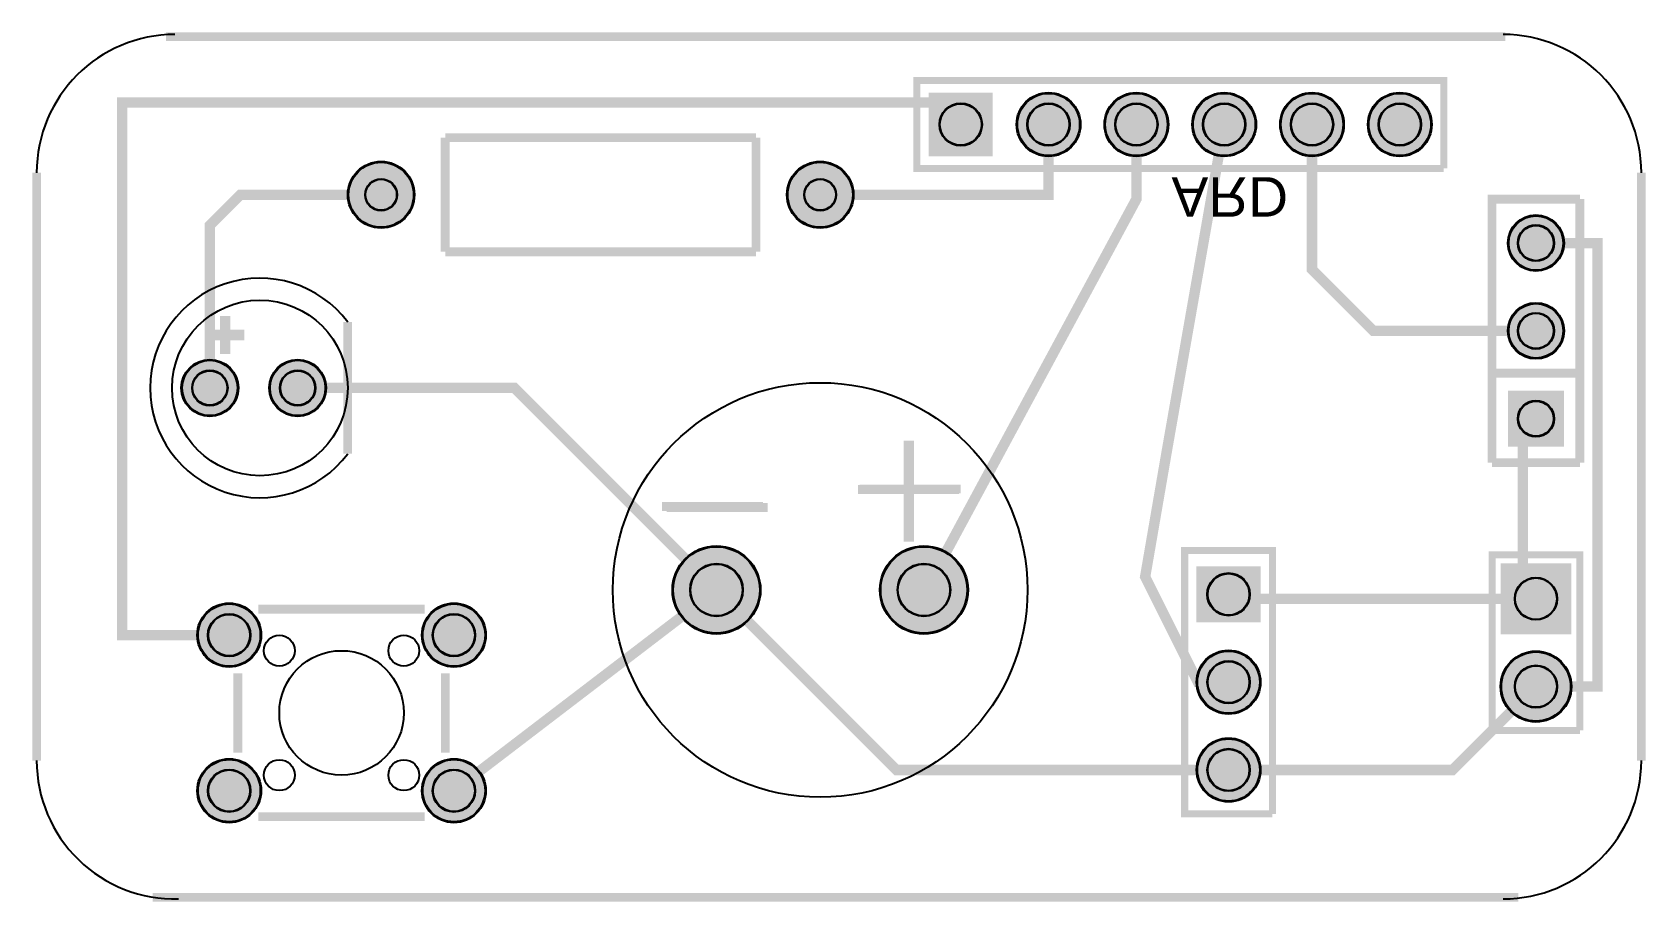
# Model space of a CAD drawing. Header units: millimetres. Extents: x 0.1 to 46.7, y -25.3 to -0.1.
import ezdxf

# ---------------------------------------------------------------- set-up
doc = ezdxf.new("R2010")
doc.units = ezdxf.units.MM
for name, color, linetype, true_color in [('BoardOutLine', 7, 'Continuous', 0xff00ff), ('BottomSilkLayer', 7, 'Continuous', 0x66cc33), ('BottomSolderMaskLayer', 7, 'Continuous', 0xaa00ff), ('Document', 7, 'Continuous', 0xffffff), ('Multi-Layer', 7, 'Continuous', 0xc0c0c0), ('TopLayer', 7, 'Continuous', 0xff0000), ('TopSilkLayer', 7, 'Continuous', 0xffcc00), ('TopSolderMaskLayer', 7, 'Continuous', 0x800080)]:
    doc.layers.add(name, color=color, linetype=linetype, true_color=true_color)
doc.styles.get("Standard").update_dxf_attribs({"font": 'arial.ttf'})

msp = doc.modelspace()

# ---------------------------------------------------------------- hatches: boundary and pattern name
at = {"layer": 'BottomSolderMaskLayer'}
for points in [[(25.999, -3.719), (27.849, -3.719), (27.849, -1.869), (25.999, -1.869)], [(28.539, -2.794, 1), (30.389, -2.794, 1)], [(31.079, -2.794, 1), (32.929, -2.794, 1)], [(33.619, -2.794, 1), (35.469, -2.794, 1)], [(36.159, -2.794, 1), (38.009, -2.794, 1)], [(38.699, -2.794, 1), (40.549, -2.794, 1)], [(9.195, -4.826, 1), (11.125, -4.826, 1)], [(21.895, -4.826, 1), (23.825, -4.826, 1)], [(42.748, -6.223, 1), (44.374, -6.223, 1)], [(42.748, -8.763, 1), (44.374, -8.763, 1)], [(4.382, -10.414, 1), (6.032, -10.414, 1)], [(6.922, -10.414, 1), (8.572, -10.414, 1)], [(42.748, -12.116), (42.748, -10.49), (44.374, -10.49), (44.374, -12.116)], [(18.585, -16.256, 1), (21.135, -16.256, 1)], [(24.585, -16.256, 1), (27.135, -16.256, 1)], [(35.6, -15.573), (35.6, -17.193), (33.742, -17.193), (33.742, -15.573)], [(44.586, -15.485), (44.586, -17.535), (42.536, -17.535), (42.536, -15.485)], [(4.842, -17.562, 1), (6.692, -17.562, 1)], [(11.342, -17.562, 1), (13.192, -17.562, 1)], [(33.746, -18.923, 1), (35.596, -18.923, 1)], [(42.536, -19.05, 1), (44.586, -19.05, 1)], [(33.746, -21.463, 1), (35.596, -21.463, 1)], [(4.842, -22.062, 1), (6.692, -22.062, 1)], [(11.342, -22.062, 1), (13.192, -22.062, 1)]]:
    msp.add_hatch(color=256, dxfattribs=at).paths.add_polyline_path(points)
at = {"layer": 'Document'}
for points in [[(5.497, -9.431), (5.497, -8.331), (5.797, -8.331), (5.797, -9.431)], [(5.105, -8.732), (6.205, -8.732), (6.205, -9.032), (5.105, -9.032)], [(25.322, -14.858), (25.322, -11.937), (25.576, -11.937), (25.576, -14.858)], [(24.003, -13.208), (26.924, -13.208), (26.924, -13.462), (24.003, -13.462)], [(18.415, -13.743), (21.336, -13.743), (21.336, -13.997), (18.415, -13.997)]]:
    msp.add_hatch(color=256, dxfattribs=at).paths.add_polyline_path(points)
at = {"layer": 'Multi-Layer'}
for points in [[(26.024, -3.694), (27.824, -3.694), (27.824, -1.894), (26.024, -1.894)], [(28.564, -2.794, 1), (30.364, -2.794, 1)], [(31.104, -2.794, 1), (32.904, -2.794, 1)], [(33.644, -2.794, 1), (35.444, -2.794, 1)], [(36.184, -2.794, 1), (37.984, -2.794, 1)], [(38.724, -2.794, 1), (40.524, -2.794, 1)], [(9.22, -4.826, 1), (11.1, -4.826, 1)], [(21.92, -4.826, 1), (23.8, -4.826, 1)], [(42.774, -6.223, 1), (44.348, -6.223, 1)], [(42.774, -8.763, 1), (44.348, -8.763, 1)], [(4.407, -10.414, 1), (6.007, -10.414, 1)], [(6.947, -10.414, 1), (8.547, -10.414, 1)], [(42.774, -12.09), (42.774, -10.516), (44.348, -10.516), (44.348, -12.09)], [(18.61, -16.256, 1), (21.11, -16.256, 1)], [(24.61, -16.256, 1), (27.11, -16.256, 1)], [(35.571, -15.596), (35.571, -17.17), (33.771, -17.17), (33.771, -15.596)], [(44.561, -15.51), (44.561, -17.51), (42.561, -17.51), (42.561, -15.51)], [(4.867, -17.562, 1), (6.667, -17.562, 1)], [(11.367, -17.562, 1), (13.167, -17.562, 1)], [(33.771, -18.923, 1), (35.571, -18.923, 1)], [(42.561, -19.05, 1), (44.561, -19.05, 1)], [(33.771, -21.463, 1), (35.571, -21.463, 1)], [(4.867, -22.062, 1), (6.667, -22.062, 1)], [(11.367, -22.062, 1), (13.167, -22.062, 1)]]:
    msp.add_hatch(color=256, dxfattribs=at).paths.add_polyline_path(points)
at = {"layer": 'TopSolderMaskLayer'}
for points in [[(25.999, -3.719), (27.849, -3.719), (27.849, -1.869), (25.999, -1.869)], [(28.539, -2.794, 1), (30.389, -2.794, 1)], [(31.079, -2.794, 1), (32.929, -2.794, 1)], [(33.619, -2.794, 1), (35.469, -2.794, 1)], [(36.159, -2.794, 1), (38.009, -2.794, 1)], [(38.699, -2.794, 1), (40.549, -2.794, 1)], [(9.195, -4.826, 1), (11.125, -4.826, 1)], [(21.895, -4.826, 1), (23.825, -4.826, 1)], [(42.748, -6.223, 1), (44.374, -6.223, 1)], [(42.748, -8.763, 1), (44.374, -8.763, 1)], [(4.382, -10.414, 1), (6.032, -10.414, 1)], [(6.922, -10.414, 1), (8.572, -10.414, 1)], [(42.748, -12.116), (42.748, -10.49), (44.374, -10.49), (44.374, -12.116)], [(18.585, -16.256, 1), (21.135, -16.256, 1)], [(24.585, -16.256, 1), (27.135, -16.256, 1)], [(35.6, -15.573), (35.6, -17.193), (33.742, -17.193), (33.742, -15.573)], [(44.586, -15.485), (44.586, -17.535), (42.536, -17.535), (42.536, -15.485)], [(4.842, -17.562, 1), (6.692, -17.562, 1)], [(11.342, -17.562, 1), (13.192, -17.562, 1)], [(33.746, -18.923, 1), (35.596, -18.923, 1)], [(42.536, -19.05, 1), (44.586, -19.05, 1)], [(33.746, -21.463, 1), (35.596, -21.463, 1)], [(4.842, -22.062, 1), (6.692, -22.062, 1)], [(11.342, -22.062, 1), (13.192, -22.062, 1)]]:
    msp.add_hatch(color=256, dxfattribs=at).paths.add_polyline_path(points)

# ---------------------------------------------------------------- linework, layer by layer
at = {"layer": 'BoardOutLine', "const_width": 0.254}
for points in [[(3.937, -0.254), (42.672, -0.254)], [(0.198, -21.191), (0.198, -4.191)], [(46.609, -4.191), (46.609, -21.191)], [(43.053, -25.146), (3.556, -25.146)]]:
    msp.add_lwpolyline(points, dxfattribs=at)
at = {"layer": 'BoardOutLine'}
for centre, start, end in [((4.198, -4.191), 90, 180), ((42.609, -4.191), 360, 90), ((4.198, -21.191), 180.0001, 271.4959), ((42.609, -21.191), 270, 0)]:
    msp.add_arc(centre, 4, start, end, dxfattribs=at)
at = {"layer": 'BottomSilkLayer', "const_width": 0.203}
for points in [[(27.559, -4.064), (25.654, -4.064), (25.654, -1.524), (40.894, -1.524), (40.894, -4.064)], [(40.894, -4.064), (27.559, -4.064)]]:
    msp.add_lwpolyline(points, dxfattribs=at)
at = {"layer": 'BottomSolderMaskLayer'}
for centre, radius in [((26.924, -2.794), 0.617), ((29.464, -2.794), 0.925), ((29.464, -2.794), 0.617), ((32.004, -2.794), 0.925), ((32.004, -2.794), 0.617), ((34.544, -2.794), 0.925), ((34.544, -2.794), 0.617), ((37.084, -2.794), 0.925), ((37.084, -2.794), 0.617), ((39.624, -2.794), 0.925), ((39.624, -2.794), 0.617), ((10.16, -4.826), 0.965), ((22.86, -4.826), 0.965), ((10.16, -4.826), 0.462), ((22.86, -4.826), 0.462), ((43.561, -6.223), 0.813), ((43.561, -6.223), 0.526), ((43.561, -8.763), 0.813), ((43.561, -8.763), 0.526), ((5.207, -10.414), 0.825), ((7.747, -10.414), 0.825), ((5.207, -10.414), 0.516), ((7.747, -10.414), 0.516), ((43.561, -11.303), 0.526), ((19.86, -16.256), 1.275), ((25.86, -16.256), 1.275), ((19.86, -16.256), 0.765), ((25.86, -16.256), 0.765), ((34.671, -16.383), 0.619), ((43.561, -16.51), 0.615), ((5.767, -17.562), 0.925), ((12.267, -17.562), 0.925), ((5.767, -17.562), 0.617), ((12.267, -17.562), 0.617), ((34.671, -18.923), 0.925), ((43.561, -19.05), 1.025), ((34.671, -18.923), 0.617), ((43.561, -19.05), 0.615), ((34.671, -21.463), 0.925), ((34.671, -21.463), 0.617), ((5.767, -22.062), 0.925), ((5.767, -22.062), 0.617), ((12.267, -22.062), 0.925), ((12.267, -22.062), 0.617)]:
    msp.add_circle(centre, radius, dxfattribs=at)
at = {"layer": 'Multi-Layer'}
for centre, radius in [((26.924, -2.794), 0.6), ((29.464, -2.794), 0.9), ((29.464, -2.794), 0.6), ((32.004, -2.794), 0.9), ((32.004, -2.794), 0.6), ((34.544, -2.794), 0.9), ((34.544, -2.794), 0.6), ((37.084, -2.794), 0.9), ((37.084, -2.794), 0.6), ((39.624, -2.794), 0.9), ((39.624, -2.794), 0.6), ((10.16, -4.826), 0.94), ((22.86, -4.826), 0.94), ((10.16, -4.826), 0.45), ((22.86, -4.826), 0.45), ((43.561, -6.223), 0.787), ((43.561, -6.223), 0.51), ((43.561, -8.763), 0.787), ((43.561, -8.763), 0.51), ((5.207, -10.414), 0.8), ((7.747, -10.414), 0.8), ((5.207, -10.414), 0.5), ((7.747, -10.414), 0.5), ((43.561, -11.303), 0.51), ((19.86, -16.256), 1.25), ((25.86, -16.256), 1.25), ((19.86, -16.256), 0.75), ((25.86, -16.256), 0.75), ((34.671, -16.383), 0.6), ((43.561, -16.51), 0.6), ((5.767, -17.562), 0.9), ((12.267, -17.562), 0.9), ((5.767, -17.562), 0.6), ((12.267, -17.562), 0.6), ((34.671, -18.923), 0.9), ((43.561, -19.05), 1), ((34.671, -18.923), 0.6), ((43.561, -19.05), 0.6), ((34.671, -21.463), 0.9), ((34.671, -21.463), 0.6), ((5.767, -22.062), 0.9), ((5.767, -22.062), 0.6), ((12.267, -22.062), 0.9), ((12.267, -22.062), 0.6)]:
    msp.add_circle(centre, radius, dxfattribs=at)
at = {"layer": 'TopLayer', "const_width": 0.3}
for points in [[(26.924, -2.794), (26.924, -2.159), (2.667, -2.159), (2.667, -17.562), (5.768, -17.562)], [(29.464, -2.794), (29.464, -4.826), (22.86, -4.826)], [(25.86, -16.256), (25.908, -16.256), (32.004, -4.953), (32.004, -2.794)], [(34.671, -18.923), (33.782, -18.923), (32.258, -15.875), (32.893, -12.192), (34.544, -2.794)], [(43.561, -8.763), (38.862, -8.763), (37.084, -6.985), (37.084, -2.794)], [(10.16, -4.826), (6.096, -4.826), (5.207, -5.715), (5.207, -10.414)], [(43.561, -6.223), (45.339, -6.223), (45.339, -19.05), (43.561, -19.05)], [(7.747, -10.414), (14.018, -10.414), (19.86, -16.256)], [(43.18, -11.367), (43.18, -16.574)], [(12.267, -22.062), (19.86, -16.256), (19.86, -16.256), (19.86, -16.256)], [(19.86, -16.256), (25.067, -21.463), (34.671, -21.463)], [(34.671, -16.383), (34.798, -16.51), (43.561, -16.51)], [(34.671, -21.463), (41.148, -21.463), (43.561, -19.05)]]:
    msp.add_lwpolyline(points, dxfattribs=at)
at = {"layer": 'TopSilkLayer'}
for points, const_width in [([(12.014, -6.477), (12.014, -3.175)], 0.254), ([(12.014, -3.175), (21.006, -3.175)], 0.254), ([(21.006, -3.175), (21.006, -6.477)], 0.254), ([(42.291, -12.573), (42.291, -4.953), (44.831, -4.953)], 0.254), ([(44.831, -12.573), (44.831, -4.953)], 0.254), ([(21.006, -6.477), (12.014, -6.477)], 0.254), ([(5.639, -9.271), (5.639, -8.509)], 0.254), ([(9.195, -12.319), (9.195, -8.509)], 0.254), ([(5.258, -8.89), (6.02, -8.89)], 0.254), ([(42.291, -9.985), (44.831, -9.985)], 0.254), ([(25.4, -14.859), (25.4, -11.938)], 0.254), ([(42.291, -12.573), (44.831, -12.573)], 0.254), ([(23.949, -13.352), (26.87, -13.352)], 0.254), ([(18.288, -13.843), (21.209, -13.843)], 0.254), ([(35.941, -17.018), (35.941, -15.113), (33.401, -15.113), (33.401, -22.733), (35.941, -22.733)], 0.203), ([(44.831, -20.32), (42.291, -20.32), (42.291, -15.24), (44.831, -15.24), (44.831, -17.145)], 0.203), ([(6.613, -16.812), (11.421, -16.812)], 0.254), ([(35.941, -22.733), (35.941, -17.018)], 0.203), ([(44.831, -20.32), (44.831, -17.145)], 0.203), ([(6.017, -20.959), (6.017, -18.665)], 0.254), ([(12.017, -18.665), (12.017, -20.959)], 0.254), ([(11.421, -22.812), (6.613, -22.812)], 0.254)]:
    msp.add_lwpolyline(points, dxfattribs=dict(at, const_width=const_width))
for centre, radius in [((6.655, -10.414), 2.54), ((22.86, -16.256), 5.995), ((7.217, -18.012), 0.447), ((10.817, -18.012), 0.447), ((9.017, -19.812), 1.8), ((7.217, -21.612), 0.447), ((10.817, -21.612), 0.447)]:
    msp.add_circle(centre, radius, dxfattribs=at)
msp.add_arc((6.655, -10.414), 3.175, 36.8699, 323.1301, dxfattribs=at)
at = {"layer": 'TopSolderMaskLayer'}
for centre, radius in [((26.924, -2.794), 0.617), ((29.464, -2.794), 0.925), ((29.464, -2.794), 0.617), ((32.004, -2.794), 0.925), ((32.004, -2.794), 0.617), ((34.544, -2.794), 0.925), ((34.544, -2.794), 0.617), ((37.084, -2.794), 0.925), ((37.084, -2.794), 0.617), ((39.624, -2.794), 0.925), ((39.624, -2.794), 0.617), ((10.16, -4.826), 0.965), ((22.86, -4.826), 0.965), ((10.16, -4.826), 0.462), ((22.86, -4.826), 0.462), ((43.561, -6.223), 0.813), ((43.561, -6.223), 0.526), ((43.561, -8.763), 0.813), ((43.561, -8.763), 0.526), ((5.207, -10.414), 0.825), ((7.747, -10.414), 0.825), ((5.207, -10.414), 0.516), ((7.747, -10.414), 0.516), ((43.561, -11.303), 0.526), ((19.86, -16.256), 1.275), ((25.86, -16.256), 1.275), ((19.86, -16.256), 0.765), ((25.86, -16.256), 0.765), ((34.671, -16.383), 0.619), ((43.561, -16.51), 0.615), ((5.767, -17.562), 0.925), ((12.267, -17.562), 0.925), ((5.767, -17.562), 0.617), ((12.267, -17.562), 0.617), ((34.671, -18.923), 0.925), ((43.561, -19.05), 1.025), ((34.671, -18.923), 0.617), ((43.561, -19.05), 0.615), ((34.671, -21.463), 0.925), ((34.671, -21.463), 0.617), ((5.767, -22.062), 0.925), ((5.767, -22.062), 0.617), ((12.267, -22.062), 0.925), ((12.267, -22.062), 0.617)]:
    msp.add_circle(centre, radius, dxfattribs=at)

# ---------------------------------------------------------------- texts
at = {"layer": 'BottomSilkLayer', "text_generation_flag": 2}
msp.add_text('ARD', height=1.143, rotation=180, dxfattribs=at).set_placement((33.02, -4.318))

doc.saveas('drawing.dxf')
